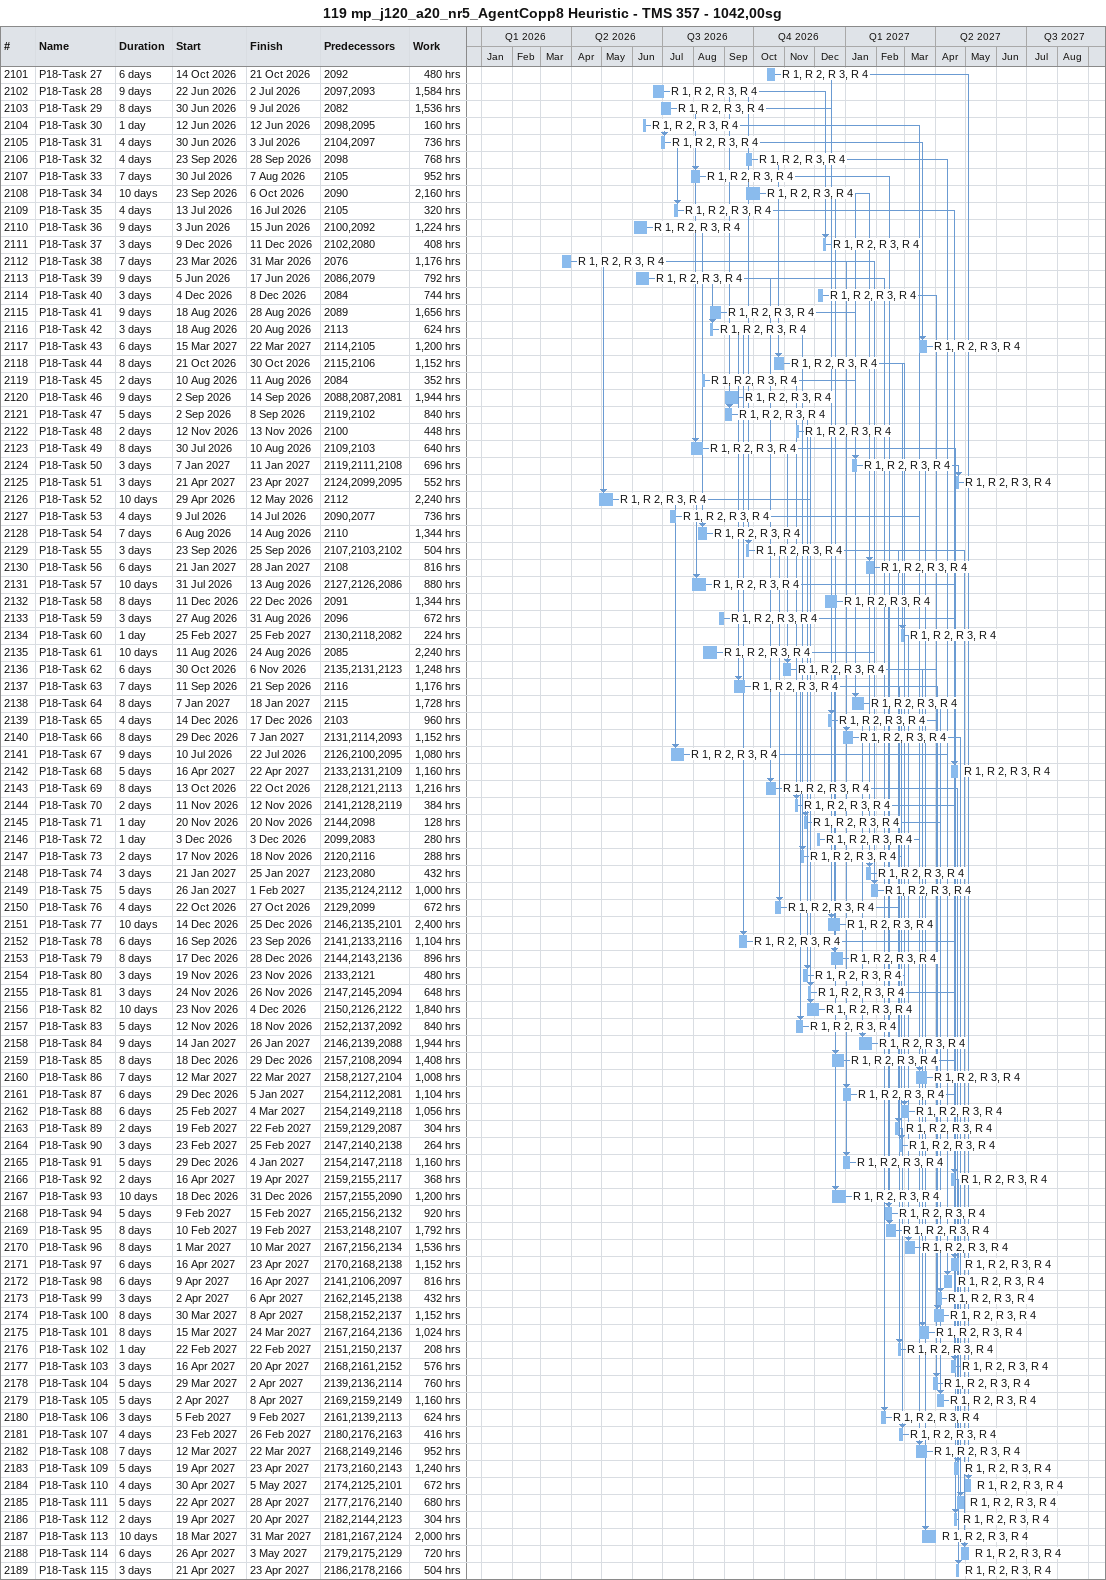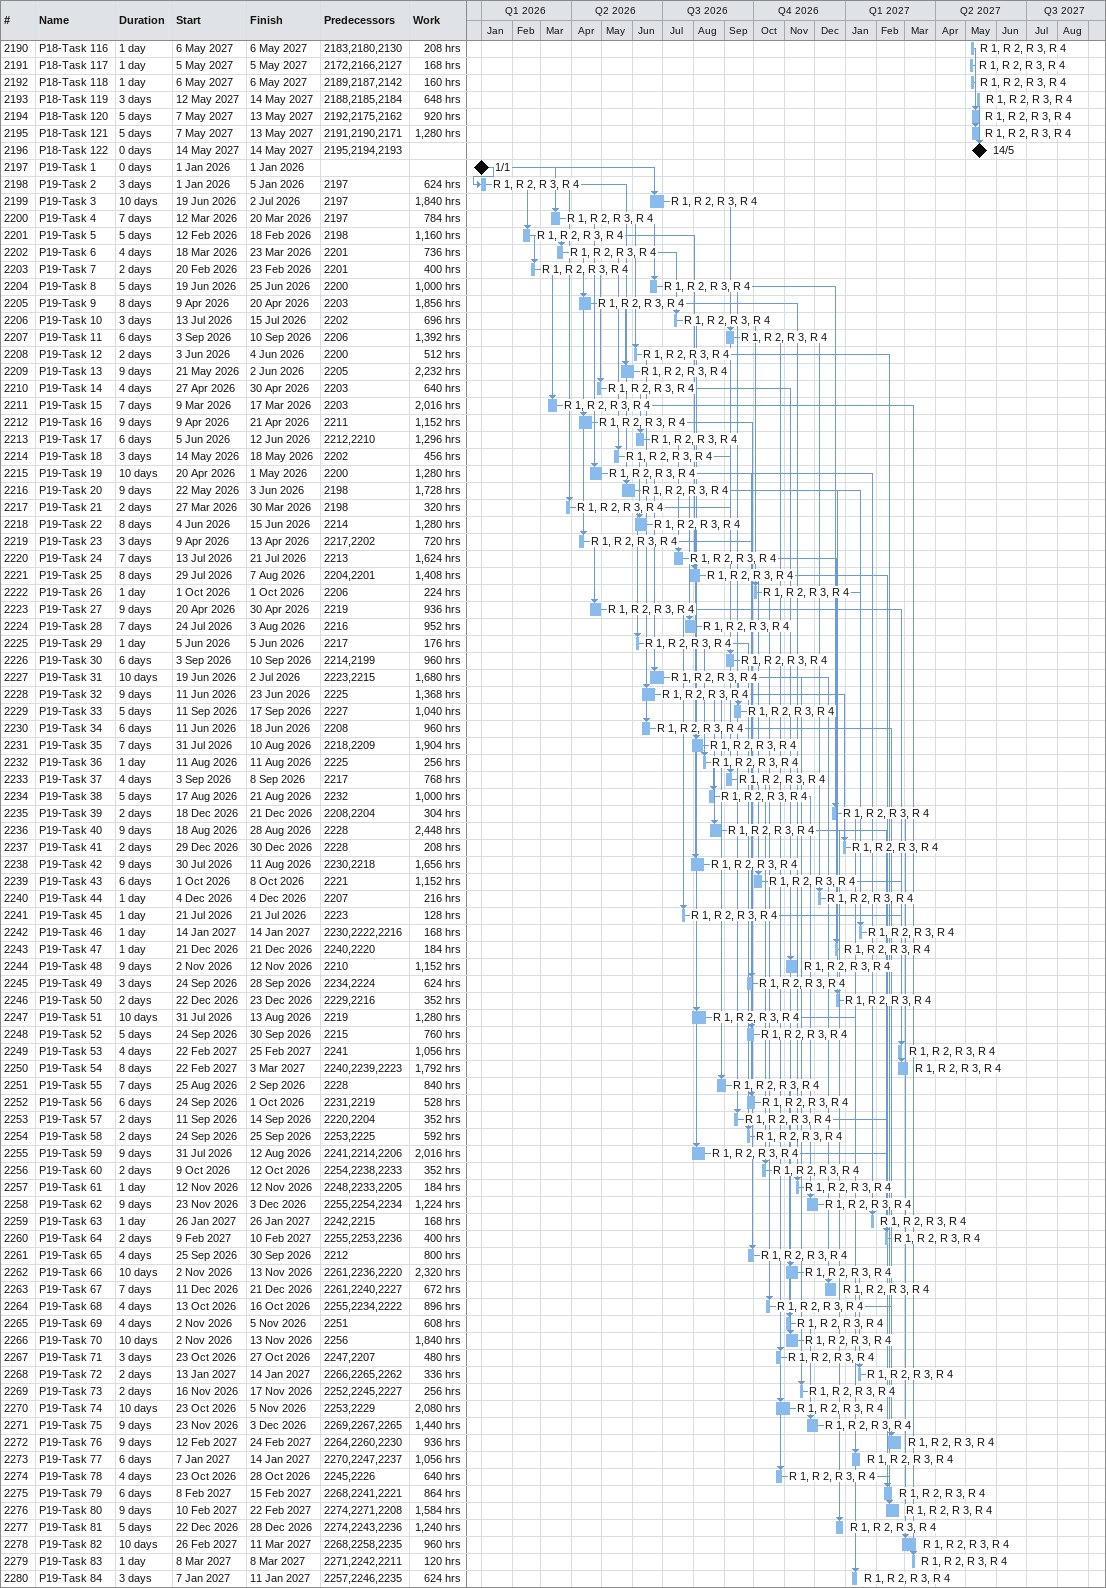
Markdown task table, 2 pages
119 mp_j120_a20_nr5_AgentCopp8 Heuristic - TMS 357 - 1042,00sg

| ID | Task | Duration | Start | Finish | Predecessors | Resources | Work (h) |
|---|---|---|---|---|---|---|---|
| 2101 | P18-Task 27 | 6d | 2026-10-14 | 2026-10-21 | 2092 | R 1, R 2, R 3, R 4 | 480 |
| 2102 | P18-Task 28 | 9d | 2026-06-22 | 2026-07-02 | 2097, 2093 | R 1, R 2, R 3, R 4 | 1584 |
| 2103 | P18-Task 29 | 8d | 2026-06-30 | 2026-07-09 | 2082 | R 1, R 2, R 3, R 4 | 1536 |
| 2104 | P18-Task 30 | 1d | 2026-06-12 | 2026-06-12 | 2098, 2095 | R 1, R 2, R 3, R 4 | 160 |
| 2105 | P18-Task 31 | 4d | 2026-06-30 | 2026-07-03 | 2104, 2097 | R 1, R 2, R 3, R 4 | 736 |
| 2106 | P18-Task 32 | 4d | 2026-09-23 | 2026-09-28 | 2098 | R 1, R 2, R 3, R 4 | 768 |
| 2107 | P18-Task 33 | 7d | 2026-07-30 | 2026-08-07 | 2105 | R 1, R 2, R 3, R 4 | 952 |
| 2108 | P18-Task 34 | 10d | 2026-09-23 | 2026-10-06 | 2090 | R 1, R 2, R 3, R 4 | 2160 |
| 2109 | P18-Task 35 | 4d | 2026-07-13 | 2026-07-16 | 2105 | R 1, R 2, R 3, R 4 | 320 |
| 2110 | P18-Task 36 | 9d | 2026-06-03 | 2026-06-15 | 2100, 2092 | R 1, R 2, R 3, R 4 | 1224 |
| 2111 | P18-Task 37 | 3d | 2026-12-09 | 2026-12-11 | 2102, 2080 | R 1, R 2, R 3, R 4 | 408 |
| 2112 | P18-Task 38 | 7d | 2026-03-23 | 2026-03-31 | 2076 | R 1, R 2, R 3, R 4 | 1176 |
| 2113 | P18-Task 39 | 9d | 2026-06-05 | 2026-06-17 | 2086, 2079 | R 1, R 2, R 3, R 4 | 792 |
| 2114 | P18-Task 40 | 3d | 2026-12-04 | 2026-12-08 | 2084 | R 1, R 2, R 3, R 4 | 744 |
| 2115 | P18-Task 41 | 9d | 2026-08-18 | 2026-08-28 | 2089 | R 1, R 2, R 3, R 4 | 1656 |
| 2116 | P18-Task 42 | 3d | 2026-08-18 | 2026-08-20 | 2113 | R 1, R 2, R 3, R 4 | 624 |
| 2117 | P18-Task 43 | 6d | 2027-03-15 | 2027-03-22 | 2114, 2105 | R 1, R 2, R 3, R 4 | 1200 |
| 2118 | P18-Task 44 | 8d | 2026-10-21 | 2026-10-30 | 2115, 2106 | R 1, R 2, R 3, R 4 | 1152 |
| 2119 | P18-Task 45 | 2d | 2026-08-10 | 2026-08-11 | 2084 | R 1, R 2, R 3, R 4 | 352 |
| 2120 | P18-Task 46 | 9d | 2026-09-02 | 2026-09-14 | 2088, 2087, 2081 | R 1, R 2, R 3, R 4 | 1944 |
| 2121 | P18-Task 47 | 5d | 2026-09-02 | 2026-09-08 | 2119, 2102 | R 1, R 2, R 3, R 4 | 840 |
| 2122 | P18-Task 48 | 2d | 2026-11-12 | 2026-11-13 | 2100 | R 1, R 2, R 3, R 4 | 448 |
| 2123 | P18-Task 49 | 8d | 2026-07-30 | 2026-08-10 | 2109, 2103 | R 1, R 2, R 3, R 4 | 640 |
| 2124 | P18-Task 50 | 3d | 2027-01-07 | 2027-01-11 | 2119, 2111, 2108 | R 1, R 2, R 3, R 4 | 696 |
| 2125 | P18-Task 51 | 3d | 2027-04-21 | 2027-04-23 | 2124, 2099, 2095 | R 1, R 2, R 3, R 4 | 552 |
| 2126 | P18-Task 52 | 10d | 2026-04-29 | 2026-05-12 | 2112 | R 1, R 2, R 3, R 4 | 2240 |
| 2127 | P18-Task 53 | 4d | 2026-07-09 | 2026-07-14 | 2090, 2077 | R 1, R 2, R 3, R 4 | 736 |
| 2128 | P18-Task 54 | 7d | 2026-08-06 | 2026-08-14 | 2110 | R 1, R 2, R 3, R 4 | 1344 |
| 2129 | P18-Task 55 | 3d | 2026-09-23 | 2026-09-25 | 2107, 2103, 2102 | R 1, R 2, R 3, R 4 | 504 |
| 2130 | P18-Task 56 | 6d | 2027-01-21 | 2027-01-28 | 2108 | R 1, R 2, R 3, R 4 | 816 |
| 2131 | P18-Task 57 | 10d | 2026-07-31 | 2026-08-13 | 2127, 2126, 2086 | R 1, R 2, R 3, R 4 | 880 |
| 2132 | P18-Task 58 | 8d | 2026-12-11 | 2026-12-22 | 2091 | R 1, R 2, R 3, R 4 | 1344 |
| 2133 | P18-Task 59 | 3d | 2026-08-27 | 2026-08-31 | 2096 | R 1, R 2, R 3, R 4 | 672 |
| 2134 | P18-Task 60 | 1d | 2027-02-25 | 2027-02-25 | 2130, 2118, 2082 | R 1, R 2, R 3, R 4 | 224 |
| 2135 | P18-Task 61 | 10d | 2026-08-11 | 2026-08-24 | 2085 | R 1, R 2, R 3, R 4 | 2240 |
| 2136 | P18-Task 62 | 6d | 2026-10-30 | 2026-11-06 | 2135, 2131, 2123 | R 1, R 2, R 3, R 4 | 1248 |
| 2137 | P18-Task 63 | 7d | 2026-09-11 | 2026-09-21 | 2116 | R 1, R 2, R 3, R 4 | 1176 |
| 2138 | P18-Task 64 | 8d | 2027-01-07 | 2027-01-18 | 2115 | R 1, R 2, R 3, R 4 | 1728 |
| 2139 | P18-Task 65 | 4d | 2026-12-14 | 2026-12-17 | 2103 | R 1, R 2, R 3, R 4 | 960 |
| 2140 | P18-Task 66 | 8d | 2026-12-29 | 2027-01-07 | 2131, 2114, 2093 | R 1, R 2, R 3, R 4 | 1152 |
| 2141 | P18-Task 67 | 9d | 2026-07-10 | 2026-07-22 | 2126, 2100, 2095 | R 1, R 2, R 3, R 4 | 1080 |
| 2142 | P18-Task 68 | 5d | 2027-04-16 | 2027-04-22 | 2133, 2131, 2109 | R 1, R 2, R 3, R 4 | 1160 |
| 2143 | P18-Task 69 | 8d | 2026-10-13 | 2026-10-22 | 2128, 2121, 2113 | R 1, R 2, R 3, R 4 | 1216 |
| 2144 | P18-Task 70 | 2d | 2026-11-11 | 2026-11-12 | 2141, 2128, 2119 | R 1, R 2, R 3, R 4 | 384 |
| 2145 | P18-Task 71 | 1d | 2026-11-20 | 2026-11-20 | 2144, 2098 | R 1, R 2, R 3, R 4 | 128 |
| 2146 | P18-Task 72 | 1d | 2026-12-03 | 2026-12-03 | 2099, 2083 | R 1, R 2, R 3, R 4 | 280 |
| 2147 | P18-Task 73 | 2d | 2026-11-17 | 2026-11-18 | 2120, 2116 | R 1, R 2, R 3, R 4 | 288 |
| 2148 | P18-Task 74 | 3d | 2027-01-21 | 2027-01-25 | 2123, 2080 | R 1, R 2, R 3, R 4 | 432 |
| 2149 | P18-Task 75 | 5d | 2027-01-26 | 2027-02-01 | 2135, 2124, 2112 | R 1, R 2, R 3, R 4 | 1000 |
| 2150 | P18-Task 76 | 4d | 2026-10-22 | 2026-10-27 | 2129, 2099 | R 1, R 2, R 3, R 4 | 672 |
| 2151 | P18-Task 77 | 10d | 2026-12-14 | 2026-12-25 | 2146, 2135, 2101 | R 1, R 2, R 3, R 4 | 2400 |
| 2152 | P18-Task 78 | 6d | 2026-09-16 | 2026-09-23 | 2141, 2133, 2116 | R 1, R 2, R 3, R 4 | 1104 |
| 2153 | P18-Task 79 | 8d | 2026-12-17 | 2026-12-28 | 2144, 2143, 2136 | R 1, R 2, R 3, R 4 | 896 |
| 2154 | P18-Task 80 | 3d | 2026-11-19 | 2026-11-23 | 2133, 2121 | R 1, R 2, R 3, R 4 | 480 |
| 2155 | P18-Task 81 | 3d | 2026-11-24 | 2026-11-26 | 2147, 2145, 2094 | R 1, R 2, R 3, R 4 | 648 |
| 2156 | P18-Task 82 | 10d | 2026-11-23 | 2026-12-04 | 2150, 2126, 2122 | R 1, R 2, R 3, R 4 | 1840 |
| 2157 | P18-Task 83 | 5d | 2026-11-12 | 2026-11-18 | 2152, 2137, 2092 | R 1, R 2, R 3, R 4 | 840 |
| 2158 | P18-Task 84 | 9d | 2027-01-14 | 2027-01-26 | 2146, 2139, 2088 | R 1, R 2, R 3, R 4 | 1944 |
| 2159 | P18-Task 85 | 8d | 2026-12-18 | 2026-12-29 | 2157, 2108, 2094 | R 1, R 2, R 3, R 4 | 1408 |
| 2160 | P18-Task 86 | 7d | 2027-03-12 | 2027-03-22 | 2158, 2127, 2104 | R 1, R 2, R 3, R 4 | 1008 |
| 2161 | P18-Task 87 | 6d | 2026-12-29 | 2027-01-05 | 2154, 2112, 2081 | R 1, R 2, R 3, R 4 | 1104 |
| 2162 | P18-Task 88 | 6d | 2027-02-25 | 2027-03-04 | 2154, 2149, 2118 | R 1, R 2, R 3, R 4 | 1056 |
| 2163 | P18-Task 89 | 2d | 2027-02-19 | 2027-02-22 | 2159, 2129, 2087 | R 1, R 2, R 3, R 4 | 304 |
| 2164 | P18-Task 90 | 3d | 2027-02-23 | 2027-02-25 | 2147, 2140, 2138 | R 1, R 2, R 3, R 4 | 264 |
| 2165 | P18-Task 91 | 5d | 2026-12-29 | 2027-01-04 | 2154, 2147, 2118 | R 1, R 2, R 3, R 4 | 1160 |
| 2166 | P18-Task 92 | 2d | 2027-04-16 | 2027-04-19 | 2159, 2155, 2117 | R 1, R 2, R 3, R 4 | 368 |
| 2167 | P18-Task 93 | 10d | 2026-12-18 | 2026-12-31 | 2157, 2155, 2090 | R 1, R 2, R 3, R 4 | 1200 |
| 2168 | P18-Task 94 | 5d | 2027-02-09 | 2027-02-15 | 2165, 2156, 2132 | R 1, R 2, R 3, R 4 | 920 |
| 2169 | P18-Task 95 | 8d | 2027-02-10 | 2027-02-19 | 2153, 2148, 2107 | R 1, R 2, R 3, R 4 | 1792 |
| 2170 | P18-Task 96 | 8d | 2027-03-01 | 2027-03-10 | 2167, 2156, 2134 | R 1, R 2, R 3, R 4 | 1536 |
| 2171 | P18-Task 97 | 6d | 2027-04-16 | 2027-04-23 | 2170, 2168, 2138 | R 1, R 2, R 3, R 4 | 1152 |
| 2172 | P18-Task 98 | 6d | 2027-04-09 | 2027-04-16 | 2141, 2106, 2097 | R 1, R 2, R 3, R 4 | 816 |
| 2173 | P18-Task 99 | 3d | 2027-04-02 | 2027-04-06 | 2162, 2145, 2138 | R 1, R 2, R 3, R 4 | 432 |
| 2174 | P18-Task 100 | 8d | 2027-03-30 | 2027-04-08 | 2158, 2152, 2137 | R 1, R 2, R 3, R 4 | 1152 |
| 2175 | P18-Task 101 | 8d | 2027-03-15 | 2027-03-24 | 2167, 2164, 2136 | R 1, R 2, R 3, R 4 | 1024 |
| 2176 | P18-Task 102 | 1d | 2027-02-22 | 2027-02-22 | 2151, 2150, 2137 | R 1, R 2, R 3, R 4 | 208 |
| 2177 | P18-Task 103 | 3d | 2027-04-16 | 2027-04-20 | 2168, 2161, 2152 | R 1, R 2, R 3, R 4 | 576 |
| 2178 | P18-Task 104 | 5d | 2027-03-29 | 2027-04-02 | 2139, 2136, 2114 | R 1, R 2, R 3, R 4 | 760 |
| 2179 | P18-Task 105 | 5d | 2027-04-02 | 2027-04-08 | 2169, 2159, 2149 | R 1, R 2, R 3, R 4 | 1160 |
| 2180 | P18-Task 106 | 3d | 2027-02-05 | 2027-02-09 | 2161, 2139, 2113 | R 1, R 2, R 3, R 4 | 624 |
| 2181 | P18-Task 107 | 4d | 2027-02-23 | 2027-02-26 | 2180, 2176, 2163 | R 1, R 2, R 3, R 4 | 416 |
| 2182 | P18-Task 108 | 7d | 2027-03-12 | 2027-03-22 | 2168, 2149, 2146 | R 1, R 2, R 3, R 4 | 952 |
| 2183 | P18-Task 109 | 5d | 2027-04-19 | 2027-04-23 | 2173, 2160, 2143 | R 1, R 2, R 3, R 4 | 1240 |
| 2184 | P18-Task 110 | 4d | 2027-04-30 | 2027-05-05 | 2174, 2125, 2101 | R 1, R 2, R 3, R 4 | 672 |
| 2185 | P18-Task 111 | 5d | 2027-04-22 | 2027-04-28 | 2177, 2176, 2140 | R 1, R 2, R 3, R 4 | 680 |
| 2186 | P18-Task 112 | 2d | 2027-04-19 | 2027-04-20 | 2182, 2144, 2123 | R 1, R 2, R 3, R 4 | 304 |
| 2187 | P18-Task 113 | 10d | 2027-03-18 | 2027-03-31 | 2181, 2167, 2124 | R 1, R 2, R 3, R 4 | 2000 |
| 2188 | P18-Task 114 | 6d | 2027-04-26 | 2027-05-03 | 2179, 2175, 2129 | R 1, R 2, R 3, R 4 | 720 |
| 2189 | P18-Task 115 | 3d | 2027-04-21 | 2027-04-23 | 2186, 2178, 2166 | R 1, R 2, R 3, R 4 | 504 |
| 2190 | P18-Task 116 | 1d | 2027-05-06 | 2027-05-06 | 2183, 2180, 2130 | R 1, R 2, R 3, R 4 | 208 |
| 2191 | P18-Task 117 | 1d | 2027-05-05 | 2027-05-05 | 2172, 2166, 2127 | R 1, R 2, R 3, R 4 | 168 |
| 2192 | P18-Task 118 | 1d | 2027-05-06 | 2027-05-06 | 2189, 2187, 2142 | R 1, R 2, R 3, R 4 | 160 |
| 2193 | P18-Task 119 | 3d | 2027-05-12 | 2027-05-14 | 2188, 2185, 2184 | R 1, R 2, R 3, R 4 | 648 |
| 2194 | P18-Task 120 | 5d | 2027-05-07 | 2027-05-13 | 2192, 2175, 2162 | R 1, R 2, R 3, R 4 | 920 |
| 2195 | P18-Task 121 | 5d | 2027-05-07 | 2027-05-13 | 2191, 2190, 2171 | R 1, R 2, R 3, R 4 | 1280 |
| 2196 | P18-Task 122 | 0d | 2027-05-14 | 2027-05-14 | 2195, 2194, 2193 |  |  |
| 2197 | P19-Task 1 | 0d | 2026-01-01 | 2026-01-01 |  |  |  |
| 2198 | P19-Task 2 | 3d | 2026-01-01 | 2026-01-05 | 2197 | R 1, R 2, R 3, R 4 | 624 |
| 2199 | P19-Task 3 | 10d | 2026-06-19 | 2026-07-02 | 2197 | R 1, R 2, R 3, R 4 | 1840 |
| 2200 | P19-Task 4 | 7d | 2026-03-12 | 2026-03-20 | 2197 | R 1, R 2, R 3, R 4 | 784 |
| 2201 | P19-Task 5 | 5d | 2026-02-12 | 2026-02-18 | 2198 | R 1, R 2, R 3, R 4 | 1160 |
| 2202 | P19-Task 6 | 4d | 2026-03-18 | 2026-03-23 | 2201 | R 1, R 2, R 3, R 4 | 736 |
| 2203 | P19-Task 7 | 2d | 2026-02-20 | 2026-02-23 | 2201 | R 1, R 2, R 3, R 4 | 400 |
| 2204 | P19-Task 8 | 5d | 2026-06-19 | 2026-06-25 | 2200 | R 1, R 2, R 3, R 4 | 1000 |
| 2205 | P19-Task 9 | 8d | 2026-04-09 | 2026-04-20 | 2203 | R 1, R 2, R 3, R 4 | 1856 |
| 2206 | P19-Task 10 | 3d | 2026-07-13 | 2026-07-15 | 2202 | R 1, R 2, R 3, R 4 | 696 |
| 2207 | P19-Task 11 | 6d | 2026-09-03 | 2026-09-10 | 2206 | R 1, R 2, R 3, R 4 | 1392 |
| 2208 | P19-Task 12 | 2d | 2026-06-03 | 2026-06-04 | 2200 | R 1, R 2, R 3, R 4 | 512 |
| 2209 | P19-Task 13 | 9d | 2026-05-21 | 2026-06-02 | 2205 | R 1, R 2, R 3, R 4 | 2232 |
| 2210 | P19-Task 14 | 4d | 2026-04-27 | 2026-04-30 | 2203 | R 1, R 2, R 3, R 4 | 640 |
| 2211 | P19-Task 15 | 7d | 2026-03-09 | 2026-03-17 | 2203 | R 1, R 2, R 3, R 4 | 2016 |
| 2212 | P19-Task 16 | 9d | 2026-04-09 | 2026-04-21 | 2211 | R 1, R 2, R 3, R 4 | 1152 |
| 2213 | P19-Task 17 | 6d | 2026-06-05 | 2026-06-12 | 2212, 2210 | R 1, R 2, R 3, R 4 | 1296 |
| 2214 | P19-Task 18 | 3d | 2026-05-14 | 2026-05-18 | 2202 | R 1, R 2, R 3, R 4 | 456 |
| 2215 | P19-Task 19 | 10d | 2026-04-20 | 2026-05-01 | 2200 | R 1, R 2, R 3, R 4 | 1280 |
| 2216 | P19-Task 20 | 9d | 2026-05-22 | 2026-06-03 | 2198 | R 1, R 2, R 3, R 4 | 1728 |
| 2217 | P19-Task 21 | 2d | 2026-03-27 | 2026-03-30 | 2198 | R 1, R 2, R 3, R 4 | 320 |
| 2218 | P19-Task 22 | 8d | 2026-06-04 | 2026-06-15 | 2214 | R 1, R 2, R 3, R 4 | 1280 |
| 2219 | P19-Task 23 | 3d | 2026-04-09 | 2026-04-13 | 2217, 2202 | R 1, R 2, R 3, R 4 | 720 |
| 2220 | P19-Task 24 | 7d | 2026-07-13 | 2026-07-21 | 2213 | R 1, R 2, R 3, R 4 | 1624 |
| 2221 | P19-Task 25 | 8d | 2026-07-29 | 2026-08-07 | 2204, 2201 | R 1, R 2, R 3, R 4 | 1408 |
| 2222 | P19-Task 26 | 1d | 2026-10-01 | 2026-10-01 | 2206 | R 1, R 2, R 3, R 4 | 224 |
| 2223 | P19-Task 27 | 9d | 2026-04-20 | 2026-04-30 | 2219 | R 1, R 2, R 3, R 4 | 936 |
| 2224 | P19-Task 28 | 7d | 2026-07-24 | 2026-08-03 | 2216 | R 1, R 2, R 3, R 4 | 952 |
| 2225 | P19-Task 29 | 1d | 2026-06-05 | 2026-06-05 | 2217 | R 1, R 2, R 3, R 4 | 176 |
| 2226 | P19-Task 30 | 6d | 2026-09-03 | 2026-09-10 | 2214, 2199 | R 1, R 2, R 3, R 4 | 960 |
| 2227 | P19-Task 31 | 10d | 2026-06-19 | 2026-07-02 | 2223, 2215 | R 1, R 2, R 3, R 4 | 1680 |
| 2228 | P19-Task 32 | 9d | 2026-06-11 | 2026-06-23 | 2225 | R 1, R 2, R 3, R 4 | 1368 |
| 2229 | P19-Task 33 | 5d | 2026-09-11 | 2026-09-17 | 2227 | R 1, R 2, R 3, R 4 | 1040 |
| 2230 | P19-Task 34 | 6d | 2026-06-11 | 2026-06-18 | 2208 | R 1, R 2, R 3, R 4 | 960 |
| 2231 | P19-Task 35 | 7d | 2026-07-31 | 2026-08-10 | 2218, 2209 | R 1, R 2, R 3, R 4 | 1904 |
| 2232 | P19-Task 36 | 1d | 2026-08-11 | 2026-08-11 | 2225 | R 1, R 2, R 3, R 4 | 256 |
| 2233 | P19-Task 37 | 4d | 2026-09-03 | 2026-09-08 | 2217 | R 1, R 2, R 3, R 4 | 768 |
| 2234 | P19-Task 38 | 5d | 2026-08-17 | 2026-08-21 | 2232 | R 1, R 2, R 3, R 4 | 1000 |
| 2235 | P19-Task 39 | 2d | 2026-12-18 | 2026-12-21 | 2208, 2204 | R 1, R 2, R 3, R 4 | 304 |
| 2236 | P19-Task 40 | 9d | 2026-08-18 | 2026-08-28 | 2228 | R 1, R 2, R 3, R 4 | 2448 |
| 2237 | P19-Task 41 | 2d | 2026-12-29 | 2026-12-30 | 2228 | R 1, R 2, R 3, R 4 | 208 |
| 2238 | P19-Task 42 | 9d | 2026-07-30 | 2026-08-11 | 2230, 2218 | R 1, R 2, R 3, R 4 | 1656 |
| 2239 | P19-Task 43 | 6d | 2026-10-01 | 2026-10-08 | 2221 | R 1, R 2, R 3, R 4 | 1152 |
| 2240 | P19-Task 44 | 1d | 2026-12-04 | 2026-12-04 | 2207 | R 1, R 2, R 3, R 4 | 216 |
| 2241 | P19-Task 45 | 1d | 2026-07-21 | 2026-07-21 | 2223 | R 1, R 2, R 3, R 4 | 128 |
| 2242 | P19-Task 46 | 1d | 2027-01-14 | 2027-01-14 | 2230, 2222, 2216 | R 1, R 2, R 3, R 4 | 168 |
| 2243 | P19-Task 47 | 1d | 2026-12-21 | 2026-12-21 | 2240, 2220 | R 1, R 2, R 3, R 4 | 184 |
| 2244 | P19-Task 48 | 9d | 2026-11-02 | 2026-11-12 | 2210 | R 1, R 2, R 3, R 4 | 1152 |
| 2245 | P19-Task 49 | 3d | 2026-09-24 | 2026-09-28 | 2234, 2224 | R 1, R 2, R 3, R 4 | 624 |
| 2246 | P19-Task 50 | 2d | 2026-12-22 | 2026-12-23 | 2229, 2216 | R 1, R 2, R 3, R 4 | 352 |
| 2247 | P19-Task 51 | 10d | 2026-07-31 | 2026-08-13 | 2219 | R 1, R 2, R 3, R 4 | 1280 |
| 2248 | P19-Task 52 | 5d | 2026-09-24 | 2026-09-30 | 2215 | R 1, R 2, R 3, R 4 | 760 |
| 2249 | P19-Task 53 | 4d | 2027-02-22 | 2027-02-25 | 2241 | R 1, R 2, R 3, R 4 | 1056 |
| 2250 | P19-Task 54 | 8d | 2027-02-22 | 2027-03-03 | 2240, 2239, 2223 | R 1, R 2, R 3, R 4 | 1792 |
| 2251 | P19-Task 55 | 7d | 2026-08-25 | 2026-09-02 | 2228 | R 1, R 2, R 3, R 4 | 840 |
| 2252 | P19-Task 56 | 6d | 2026-09-24 | 2026-10-01 | 2231, 2219 | R 1, R 2, R 3, R 4 | 528 |
| 2253 | P19-Task 57 | 2d | 2026-09-11 | 2026-09-14 | 2220, 2204 | R 1, R 2, R 3, R 4 | 352 |
| 2254 | P19-Task 58 | 2d | 2026-09-24 | 2026-09-25 | 2253, 2225 | R 1, R 2, R 3, R 4 | 592 |
| 2255 | P19-Task 59 | 9d | 2026-07-31 | 2026-08-12 | 2241, 2214, 2206 | R 1, R 2, R 3, R 4 | 2016 |
| 2256 | P19-Task 60 | 2d | 2026-10-09 | 2026-10-12 | 2254, 2238, 2233 | R 1, R 2, R 3, R 4 | 352 |
| 2257 | P19-Task 61 | 1d | 2026-11-12 | 2026-11-12 | 2248, 2233, 2205 | R 1, R 2, R 3, R 4 | 184 |
| 2258 | P19-Task 62 | 9d | 2026-11-23 | 2026-12-03 | 2255, 2254, 2234 | R 1, R 2, R 3, R 4 | 1224 |
| 2259 | P19-Task 63 | 1d | 2027-01-26 | 2027-01-26 | 2242, 2215 | R 1, R 2, R 3, R 4 | 168 |
| 2260 | P19-Task 64 | 2d | 2027-02-09 | 2027-02-10 | 2255, 2253, 2236 | R 1, R 2, R 3, R 4 | 400 |
| 2261 | P19-Task 65 | 4d | 2026-09-25 | 2026-09-30 | 2212 | R 1, R 2, R 3, R 4 | 800 |
| 2262 | P19-Task 66 | 10d | 2026-11-02 | 2026-11-13 | 2261, 2236, 2220 | R 1, R 2, R 3, R 4 | 2320 |
| 2263 | P19-Task 67 | 7d | 2026-12-11 | 2026-12-21 | 2261, 2240, 2227 | R 1, R 2, R 3, R 4 | 672 |
| 2264 | P19-Task 68 | 4d | 2026-10-13 | 2026-10-16 | 2255, 2234, 2222 | R 1, R 2, R 3, R 4 | 896 |
| 2265 | P19-Task 69 | 4d | 2026-11-02 | 2026-11-05 | 2251 | R 1, R 2, R 3, R 4 | 608 |
| 2266 | P19-Task 70 | 10d | 2026-11-02 | 2026-11-13 | 2256 | R 1, R 2, R 3, R 4 | 1840 |
| 2267 | P19-Task 71 | 3d | 2026-10-23 | 2026-10-27 | 2247, 2207 | R 1, R 2, R 3, R 4 | 480 |
| 2268 | P19-Task 72 | 2d | 2027-01-13 | 2027-01-14 | 2266, 2265, 2262 | R 1, R 2, R 3, R 4 | 336 |
| 2269 | P19-Task 73 | 2d | 2026-11-16 | 2026-11-17 | 2252, 2245, 2227 | R 1, R 2, R 3, R 4 | 256 |
| 2270 | P19-Task 74 | 10d | 2026-10-23 | 2026-11-05 | 2253, 2229 | R 1, R 2, R 3, R 4 | 2080 |
| 2271 | P19-Task 75 | 9d | 2026-11-23 | 2026-12-03 | 2269, 2267, 2265 | R 1, R 2, R 3, R 4 | 1440 |
| 2272 | P19-Task 76 | 9d | 2027-02-12 | 2027-02-24 | 2264, 2260, 2230 | R 1, R 2, R 3, R 4 | 936 |
| 2273 | P19-Task 77 | 6d | 2027-01-07 | 2027-01-14 | 2270, 2247, 2237 | R 1, R 2, R 3, R 4 | 1056 |
| 2274 | P19-Task 78 | 4d | 2026-10-23 | 2026-10-28 | 2245, 2226 | R 1, R 2, R 3, R 4 | 640 |
| 2275 | P19-Task 79 | 6d | 2027-02-08 | 2027-02-15 | 2268, 2241, 2221 | R 1, R 2, R 3, R 4 | 864 |
| 2276 | P19-Task 80 | 9d | 2027-02-10 | 2027-02-22 | 2274, 2271, 2208 | R 1, R 2, R 3, R 4 | 1584 |
| 2277 | P19-Task 81 | 5d | 2026-12-22 | 2026-12-28 | 2274, 2243, 2236 | R 1, R 2, R 3, R 4 | 1240 |
| 2278 | P19-Task 82 | 10d | 2027-02-26 | 2027-03-11 | 2268, 2258, 2235 | R 1, R 2, R 3, R 4 | 960 |
| 2279 | P19-Task 83 | 1d | 2027-03-08 | 2027-03-08 | 2271, 2242, 2211 | R 1, R 2, R 3, R 4 | 120 |
| 2280 | P19-Task 84 | 3d | 2027-01-07 | 2027-01-11 | 2257, 2246, 2235 | R 1, R 2, R 3, R 4 | 624 |
